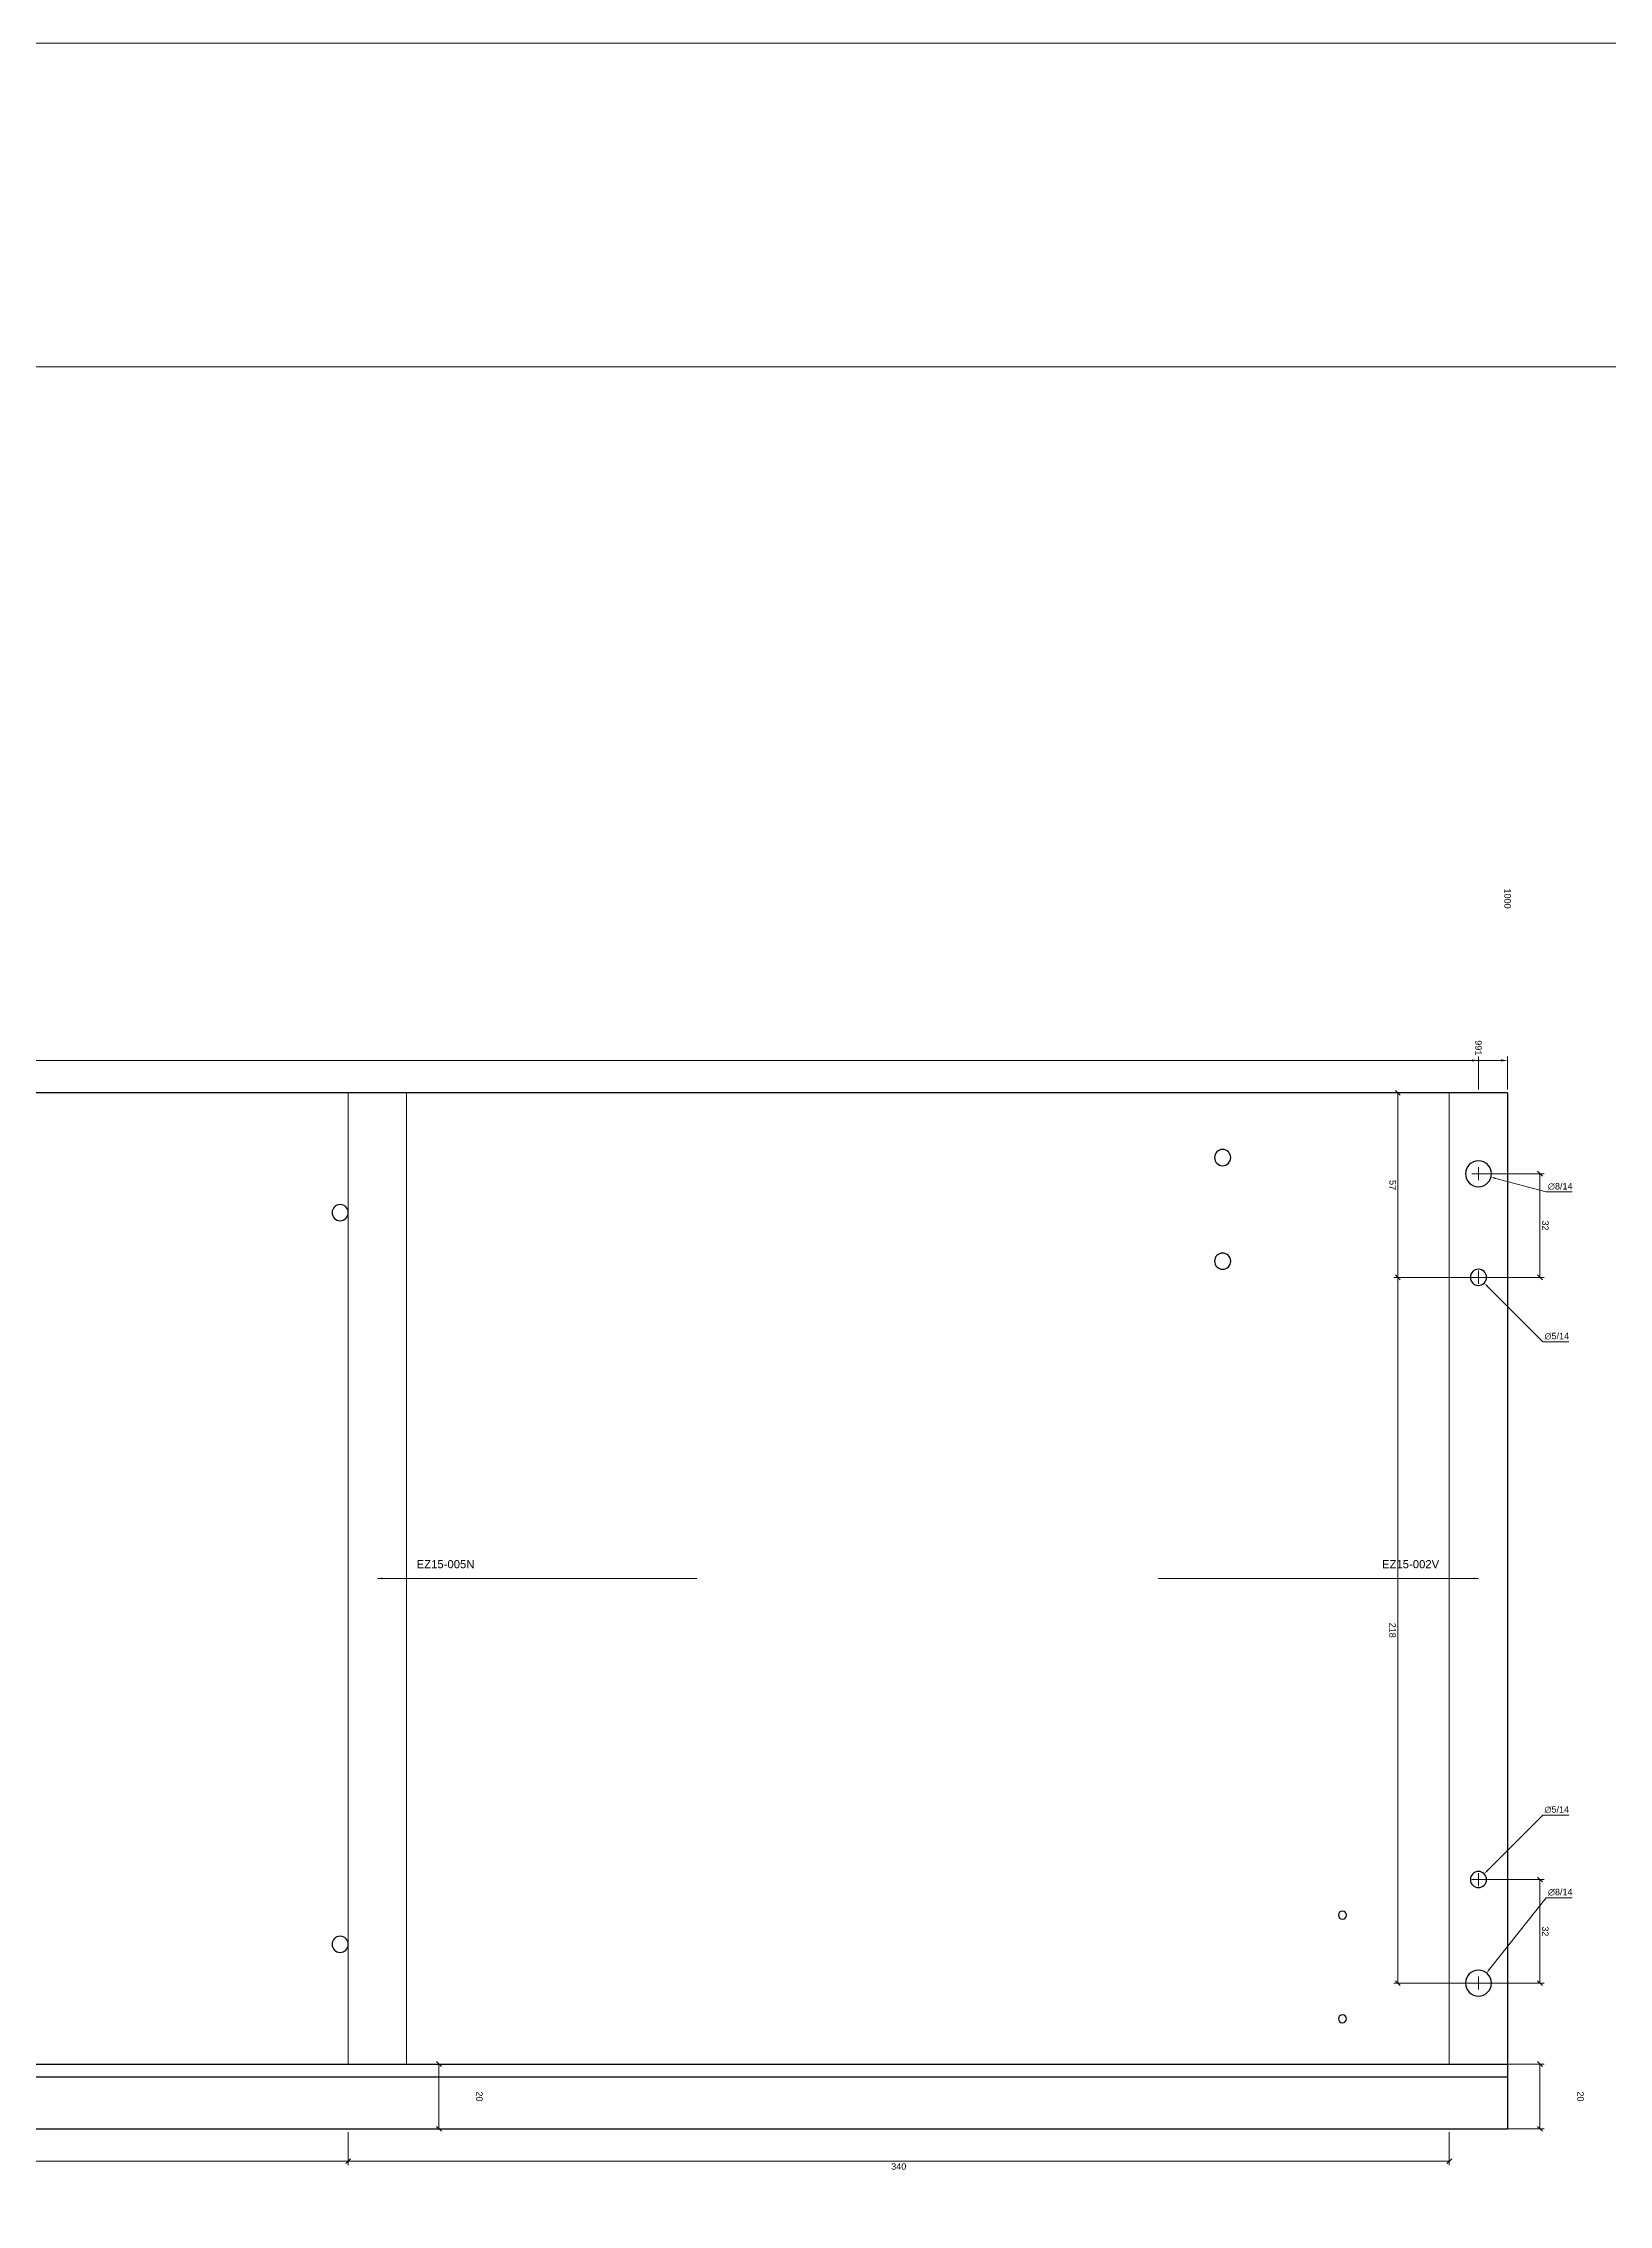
# Paper-space layout 'Left cabinet side2' of a CAD drawing. Header units: millimetres. Extents: x -4 to 1481, y -4 to 1046.
# Drawn here: x 739 to 1222, y 378 to 1046 of the extents above; entities that cross this region are included whole.
import ezdxf

# ---------------------------------------------------------------- set-up
doc = ezdxf.new("R2010")
doc.units = ezdxf.units.MM
doc.layers.get('0').update_dxf_attribs({"true_color": 0xc2c2ced6})
for name, color, linetype, true_color in [('New project_cabinet-001_Left cabinet side_Machining group1_View from above', 1, 'Continuous', 0xc2ff0000), ('New project_cabinet-001_Left cabinet side_Machining group_View from above', 1, 'Continuous', 0xc2ff0000), ('New project_cabinet-001_Left cabinet side_View from above', 1, 'Continuous', 0xc2ff0000)]:
    doc.layers.add(name, color=color, linetype=linetype, true_color=true_color)
doc.layers.add('TitleBlock', color=7, linetype='Continuous')
doc.styles.add('Beschriftung', font='arial.ttf')
doc.styles.add('Blum_Dimension', font='arial.ttf', dxfattribs={"height": 2})
doc.dimstyles.new('Blum_Chain', dxfattribs={"dimtxt": 2, "dimasz": 2, "dimexe": 1.25, "dimexo": 1, "dimtad": 0, "dimjust": 4, "dimtih": 1, "dimtoh": 1, "dimtxsty": 'Blum_Dimension', "dimblk1": 'DOTSMALL', "dimsah": 1, "dimcen": 2, "dimadec": 0, "dimazin": 2, "dimtfac": 1, "dimtix": 1, "dimtmove": 0, "dimatfit": 3, "dimldrblk": 'OBLIQUE', "dimfxl": 1, "dimlwd": 5, "dimlwe": 5, "dimarcsym": 0})
doc.dimstyles.new('Blum_Default', dxfattribs={"dimtxt": 2, "dimasz": 1.5, "dimexe": 1.25, "dimexo": 1, "dimtad": 1, "dimtxsty": 'Blum_Dimension', "dimblk": 'OBLIQUE', "dimcen": 2, "dimadec": 0, "dimazin": 2, "dimtfac": 1, "dimtix": 1, "dimtmove": 0, "dimatfit": 3, "dimfxl": 1, "dimlwd": 5, "dimlwe": 5, "dimarcsym": 0})
doc.dimstyles.new('Blum_Default$4', dxfattribs={"dimtxt": 2, "dimasz": 1.5, "dimexe": 1.25, "dimexo": 1, "dimtad": 1, "dimtih": 1, "dimtoh": 1, "dimtxsty": 'Blum_Dimension', "dimblk1": 'OBLIQUE', "dimsah": 1, "dimcen": 2, "dimadec": 0, "dimazin": 2, "dimtfac": 1, "dimtofl": 0, "dimtmove": 0, "dimatfit": 3, "dimfxl": 1, "dimlwd": 5, "dimlwe": 5, "dimarcsym": 0})

# ---------------------------------------------------------------- blocks, each defined once
blk = doc.blocks.new('TitleBlock_Left cabinet side2')
at = {"layer": 'TitleBlock', "lineweight": 0}
for points in [[(-0.79, -0.79, 0), (-0.79, 209.21, 0), (296.21, 209.21, 0), (296.21, -0.79, 0)], [(9.21, 9.21, 0), (9.21, 189.21, 0), (286.21, 189.21, 0), (286.21, 9.21, 0)]]:
    blk.add_polyline3d(points, close=True, dxfattribs=at)
blk = doc.blocks.new('_DotSmall')
at = {"color": 0, "linetype": 'ByBlock', "const_width": 0.5}
blk.add_lwpolyline([(-0.0625, 0, 1), (0.0625, 0, 1)], format="xyb", close=True, dxfattribs=at)
blk = doc.blocks.new('*D214')
at = {"layer": 'Defpoints', "color": 0, "lineweight": 0}
for p in [(1181.71, 731.83), (190.71, 721.83), (1181.71, 721.83)]:
    blk.add_point(p, dxfattribs=at)
at = {"layer": 'New project_cabinet-001_Left cabinet side_View from above', "color": 0, "lineweight": 5}
for p, q in [((190.71, 722.83), (190.71, 733.08)), ((190.71, 731.83), (1179.71, 731.83)), ((1181.71, 722.83), (1181.71, 733.08))]:
    blk.add_line(p, q, dxfattribs=at)
at = {"layer": 'New project_cabinet-001_Left cabinet side_View from above', "color": 0, "lineweight": 0}
blk.add_solid([(1179.71, 731.49), (1179.71, 732.16), (1181.71, 731.83)], dxfattribs=at)
at = {"layer": 'New project_cabinet-001_Left cabinet side_View from above', "color": 0, "lineweight": 5, "xscale": 2, "yscale": 2, "zscale": 2, "rotation": 180}
blk.add_blockref('_DotSmall', (190.71, 731.83), dxfattribs=at)
at = {"layer": 'New project_cabinet-001_Left cabinet side_View from above', "color": 0, "lineweight": 0, "insert": (1181.71, 735.72), "char_height": 2, "attachment_point": 5, "rotation": 270, "style": 'Blum_Dimension'}
blk.add_mtext('991', dxfattribs=at)
blk = doc.blocks.new('_Oblique')
at = {"color": 0, "linetype": 'ByBlock', "lineweight": -2}
blk.add_line((-0.5, -0.5), (0.5, 0.5), dxfattribs=at)
blk = doc.blocks.new('*D217')
at = {"layer": 'Defpoints', "color": 0, "lineweight": 0}
for p in [(1190.71, 731.83), (190.71, 721.83), (1190.71, 721.83)]:
    blk.add_point(p, dxfattribs=at)
at = {"layer": 'New project_cabinet-001_Left cabinet side_View from above', "color": 0, "lineweight": 5}
for p, q in [((190.71, 722.83), (190.71, 733.08)), ((190.71, 731.83), (1188.71, 731.83)), ((1190.71, 722.83), (1190.71, 733.08))]:
    blk.add_line(p, q, dxfattribs=at)
at = {"layer": 'New project_cabinet-001_Left cabinet side_View from above', "color": 0, "lineweight": 0}
blk.add_solid([(1188.71, 731.49), (1188.71, 732.16), (1190.71, 731.83)], dxfattribs=at)
at = {"layer": 'New project_cabinet-001_Left cabinet side_View from above', "color": 0, "lineweight": 5, "xscale": 2, "yscale": 2, "zscale": 2, "rotation": 180}
blk.add_blockref('_DotSmall', (190.71, 731.83), dxfattribs=at)
at = {"layer": 'New project_cabinet-001_Left cabinet side_View from above', "color": 0, "lineweight": 0, "insert": (1190.71, 781.83), "char_height": 2, "attachment_point": 5, "rotation": 270, "style": 'Blum_Dimension'}
blk.add_mtext('1000', dxfattribs=at)
blk = doc.blocks.new('*D235')
at = {"layer": 'Defpoints', "color": 0, "lineweight": 0}
for p in [(832.71, 421.83), (860.71, 421.83), (832.71, 401.83)]:
    blk.add_point(p, dxfattribs=at)
at = {"layer": 'New project_cabinet-001_Left cabinet side_View from above', "color": 0, "lineweight": 5}
for p, q in [((833.71, 421.83), (861.96, 421.83)), ((860.71, 401.83), (860.71, 421.83)), ((833.71, 401.83), (861.96, 401.83))]:
    blk.add_line(p, q, dxfattribs=at)
at = {"layer": 'New project_cabinet-001_Left cabinet side_View from above', "color": 0, "lineweight": 5, "xscale": 1.5, "yscale": 1.5, "zscale": 1.5}
for p, rotation in [((860.71, 421.83), 90), ((860.71, 401.83), 270)]:
    blk.add_blockref('_Oblique', p, dxfattribs=dict(at, rotation=rotation))
at = {"layer": 'New project_cabinet-001_Left cabinet side_View from above', "color": 0, "lineweight": 0, "insert": (873.21, 411.83), "char_height": 2, "attachment_point": 5, "rotation": 270, "style": 'Blum_Dimension'}
blk.add_mtext('20', dxfattribs=at)
blk = doc.blocks.new('*D238')
at = {"layer": 'Defpoints', "color": 0, "lineweight": 0}
for p in [(1156.84, 664.83), (1181.71, 664.83), (1181.71, 446.83)]:
    blk.add_point(p, dxfattribs=at)
at = {"layer": 'New project_cabinet-001_Left cabinet side_View from above', "color": 0, "lineweight": 5}
for p, q in [((1180.71, 664.83), (1155.59, 664.83)), ((1156.84, 446.83), (1156.84, 664.83)), ((1180.71, 446.83), (1155.59, 446.83))]:
    blk.add_line(p, q, dxfattribs=at)
at = {"layer": 'New project_cabinet-001_Left cabinet side_View from above', "color": 0, "lineweight": 5, "xscale": 1.5, "yscale": 1.5, "zscale": 1.5}
for p, rotation in [((1156.84, 664.83), 90), ((1156.84, 446.83), 270)]:
    blk.add_blockref('_Oblique', p, dxfattribs=dict(at, rotation=rotation))
at = {"layer": 'New project_cabinet-001_Left cabinet side_View from above', "color": 0, "lineweight": 0, "insert": (1155.19, 555.83), "char_height": 2, "attachment_point": 5, "rotation": 270, "style": 'Blum_Dimension'}
blk.add_mtext('218', dxfattribs=at)
blk = doc.blocks.new('*D241')
at = {"layer": 'Defpoints', "color": 0, "lineweight": 0}
for p in [(1156.84, 721.83), (1181.71, 721.83), (1181.71, 664.83)]:
    blk.add_point(p, dxfattribs=at)
at = {"layer": 'New project_cabinet-001_Left cabinet side_View from above', "color": 0, "lineweight": 5}
for p, q in [((1180.71, 721.83), (1155.59, 721.83)), ((1156.84, 664.83), (1156.84, 721.83)), ((1180.71, 664.83), (1155.59, 664.83))]:
    blk.add_line(p, q, dxfattribs=at)
at = {"layer": 'New project_cabinet-001_Left cabinet side_View from above', "color": 0, "lineweight": 5, "xscale": 1.5, "yscale": 1.5, "zscale": 1.5}
for p, rotation in [((1156.84, 721.83), 90), ((1156.84, 664.83), 270)]:
    blk.add_blockref('_Oblique', p, dxfattribs=dict(at, rotation=rotation))
at = {"layer": 'New project_cabinet-001_Left cabinet side_View from above', "color": 0, "lineweight": 0, "insert": (1155.2, 693.33), "char_height": 2, "attachment_point": 5, "rotation": 270, "style": 'Blum_Dimension'}
blk.add_mtext('57', dxfattribs=at)
blk = doc.blocks.new('*D244')
at = {"layer": 'Defpoints', "color": 0, "lineweight": 0}
for p in [(1172.71, 421.83), (1200.71, 421.83), (1172.71, 401.83)]:
    blk.add_point(p, dxfattribs=at)
at = {"layer": 'New project_cabinet-001_Left cabinet side_View from above', "color": 0, "lineweight": 5}
for p, q in [((1173.71, 421.83), (1201.96, 421.83)), ((1200.71, 401.83), (1200.71, 421.83)), ((1173.71, 401.83), (1201.96, 401.83))]:
    blk.add_line(p, q, dxfattribs=at)
at = {"layer": 'New project_cabinet-001_Left cabinet side_View from above', "color": 0, "lineweight": 5, "xscale": 1.5, "yscale": 1.5, "zscale": 1.5}
for p, rotation in [((1200.71, 421.83), 90), ((1200.71, 401.83), 270)]:
    blk.add_blockref('_Oblique', p, dxfattribs=dict(at, rotation=rotation))
at = {"layer": 'New project_cabinet-001_Left cabinet side_View from above', "color": 0, "lineweight": 0, "insert": (1213.21, 411.83), "char_height": 2, "attachment_point": 5, "rotation": 270, "style": 'Blum_Dimension'}
blk.add_mtext('20', dxfattribs=at)
blk = doc.blocks.new('*D247')
at = {"layer": 'Defpoints', "color": 0, "lineweight": 0}
for p in [(1181.71, 478.83), (1200.71, 478.83), (1181.71, 446.83)]:
    blk.add_point(p, dxfattribs=at)
at = {"layer": 'New project_cabinet-001_Left cabinet side_View from above', "color": 0, "lineweight": 5}
for p, q in [((1182.71, 478.83), (1201.96, 478.83)), ((1200.71, 446.83), (1200.71, 478.83)), ((1182.71, 446.83), (1201.96, 446.83))]:
    blk.add_line(p, q, dxfattribs=at)
at = {"layer": 'New project_cabinet-001_Left cabinet side_View from above', "color": 0, "lineweight": 5, "xscale": 1.5, "yscale": 1.5, "zscale": 1.5}
for p, rotation in [((1200.71, 478.83), 90), ((1200.71, 446.83), 270)]:
    blk.add_blockref('_Oblique', p, dxfattribs=dict(at, rotation=rotation))
at = {"layer": 'New project_cabinet-001_Left cabinet side_View from above', "color": 0, "lineweight": 0, "insert": (1202.36, 462.83), "char_height": 2, "attachment_point": 5, "rotation": 270, "style": 'Blum_Dimension'}
blk.add_mtext('32', dxfattribs=at)
blk = doc.blocks.new('*D250')
at = {"layer": 'Defpoints', "color": 0, "lineweight": 0}
for p in [(1181.71, 696.83), (1200.71, 696.83), (1181.71, 664.83)]:
    blk.add_point(p, dxfattribs=at)
at = {"layer": 'New project_cabinet-001_Left cabinet side_View from above', "color": 0, "lineweight": 5}
for p, q in [((1182.71, 696.83), (1201.96, 696.83)), ((1200.71, 664.83), (1200.71, 696.83)), ((1182.71, 664.83), (1201.96, 664.83))]:
    blk.add_line(p, q, dxfattribs=at)
at = {"layer": 'New project_cabinet-001_Left cabinet side_View from above', "color": 0, "lineweight": 5, "xscale": 1.5, "yscale": 1.5, "zscale": 1.5}
for p, rotation in [((1200.71, 696.83), 90), ((1200.71, 664.83), 270)]:
    blk.add_blockref('_Oblique', p, dxfattribs=dict(at, rotation=rotation))
at = {"layer": 'New project_cabinet-001_Left cabinet side_View from above', "color": 0, "lineweight": 0, "insert": (1202.36, 680.83), "char_height": 2, "attachment_point": 5, "rotation": 270, "style": 'Blum_Dimension'}
blk.add_mtext('32', dxfattribs=at)
blk = doc.blocks.new('*D256')
at = {"layer": 'Defpoints', "color": 0, "lineweight": 0}
for p in [(519.71, 401.83), (832.71, 401.83), (832.71, 391.83)]:
    blk.add_point(p, dxfattribs=at)
at = {"layer": 'New project_cabinet-001_Left cabinet side_View from above', "color": 0, "lineweight": 5}
for p, q in [((519.71, 400.83), (519.71, 390.58)), ((832.71, 400.83), (832.71, 390.58)), ((519.71, 391.83), (832.71, 391.83))]:
    blk.add_line(p, q, dxfattribs=at)
at = {"layer": 'New project_cabinet-001_Left cabinet side_View from above', "color": 0, "lineweight": 5, "xscale": 1.5, "yscale": 1.5, "zscale": 1.5, "rotation": 180}
blk.add_blockref('_Oblique', (519.71, 391.83), dxfattribs=at)
at = {"layer": 'New project_cabinet-001_Left cabinet side_View from above', "color": 0, "lineweight": 5, "xscale": 1.5, "yscale": 1.5, "zscale": 1.5}
blk.add_blockref('_Oblique', (832.71, 391.83), dxfattribs=at)
at = {"layer": 'New project_cabinet-001_Left cabinet side_View from above', "color": 0, "lineweight": 0, "insert": (676.21, 390.18), "char_height": 2, "attachment_point": 5, "style": 'Blum_Dimension'}
blk.add_mtext('313', dxfattribs=at)
blk = doc.blocks.new('*D259')
at = {"layer": 'Defpoints', "color": 0, "lineweight": 0}
for p in [(832.71, 401.83), (1172.71, 401.83), (1172.71, 391.83)]:
    blk.add_point(p, dxfattribs=at)
at = {"layer": 'New project_cabinet-001_Left cabinet side_View from above', "color": 0, "lineweight": 5}
for p, q in [((832.71, 400.83), (832.71, 390.58)), ((1172.71, 400.83), (1172.71, 390.58)), ((832.71, 391.83), (1172.71, 391.83))]:
    blk.add_line(p, q, dxfattribs=at)
at = {"layer": 'New project_cabinet-001_Left cabinet side_View from above', "color": 0, "lineweight": 5, "xscale": 1.5, "yscale": 1.5, "zscale": 1.5, "rotation": 180}
blk.add_blockref('_Oblique', (832.71, 391.83), dxfattribs=at)
at = {"layer": 'New project_cabinet-001_Left cabinet side_View from above', "color": 0, "lineweight": 5, "xscale": 1.5, "yscale": 1.5, "zscale": 1.5}
blk.add_blockref('_Oblique', (1172.71, 391.83), dxfattribs=at)
at = {"layer": 'New project_cabinet-001_Left cabinet side_View from above', "color": 0, "lineweight": 0, "insert": (1002.71, 390.18), "char_height": 2, "attachment_point": 5, "style": 'Blum_Dimension'}
blk.add_mtext('340', dxfattribs=at)
blk = doc.blocks.new('*D262')
at = {"layer": 'Defpoints', "color": 0, "lineweight": 0}
for p in [(1177.85, 697.86), (1185.58, 695.79)]:
    blk.add_point(p, dxfattribs=at)
at = {"layer": 'New project_cabinet-001_Left cabinet side_Machining group_View from above', "color": 0, "lineweight": 5}
for p, q in [((1179.71, 696.83), (1183.71, 696.83)), ((1181.71, 694.83), (1181.71, 698.83)), ((1202.66, 691.2), (1187.03, 695.4)), ((1210.65, 691.2), (1202.66, 691.2))]:
    blk.add_line(p, q, dxfattribs=at)
at = {"layer": 'New project_cabinet-001_Left cabinet side_Machining group_View from above', "color": 0, "lineweight": 0}
blk.add_solid([(1187.09, 695.64), (1186.96, 695.16), (1185.58, 695.79)], dxfattribs=at)
at = {"layer": 'New project_cabinet-001_Left cabinet side_Machining group_View from above', "color": 0, "lineweight": 0, "insert": (1206.97, 692.9), "char_height": 2, "attachment_point": 5, "style": 'Blum_Dimension'}
blk.add_mtext('∅8/14', dxfattribs=at)
blk = doc.blocks.new('*D265')
at = {"layer": 'Defpoints', "color": 0, "lineweight": 0}
for p in [(1179.95, 666.6), (1183.48, 663.06)]:
    blk.add_point(p, dxfattribs=at)
at = {"layer": 'New project_cabinet-001_Left cabinet side_Machining group_View from above', "color": 0, "lineweight": 5}
for p, q in [((1179.71, 664.83), (1183.71, 664.83)), ((1181.71, 662.83), (1181.71, 666.83)), ((1201.6, 644.94), (1184.54, 662)), ((1209.59, 644.94), (1201.6, 644.94))]:
    blk.add_line(p, q, dxfattribs=at)
at = {"layer": 'New project_cabinet-001_Left cabinet side_Machining group_View from above', "color": 0, "lineweight": 0}
blk.add_solid([(1184.72, 662.18), (1184.37, 661.82), (1183.48, 663.06)], dxfattribs=at)
at = {"layer": 'New project_cabinet-001_Left cabinet side_Machining group_View from above', "color": 0, "lineweight": 0, "insert": (1205.91, 646.64), "char_height": 2, "attachment_point": 5, "style": 'Blum_Dimension'}
blk.add_mtext('∅5/14', dxfattribs=at)
blk = doc.blocks.new('*D268')
at = {"layer": 'Defpoints', "color": 0, "lineweight": 0}
for p in [(1184.2, 449.96), (1179.23, 443.7)]:
    blk.add_point(p, dxfattribs=at)
at = {"layer": 'New project_cabinet-001_Left cabinet side_Machining group1_View from above', "color": 0, "lineweight": 5}
for p, q in [((1202.66, 473.2), (1185.13, 451.13)), ((1210.65, 473.2), (1202.66, 473.2)), ((1181.71, 444.83), (1181.71, 448.83)), ((1179.71, 446.83), (1183.71, 446.83))]:
    blk.add_line(p, q, dxfattribs=at)
at = {"layer": 'New project_cabinet-001_Left cabinet side_Machining group1_View from above', "color": 0, "lineweight": 0}
blk.add_solid([(1184.94, 451.29), (1185.33, 450.98), (1184.2, 449.96)], dxfattribs=at)
at = {"layer": 'New project_cabinet-001_Left cabinet side_Machining group1_View from above', "color": 0, "lineweight": 0, "insert": (1206.97, 474.9), "char_height": 2, "attachment_point": 5, "style": 'Blum_Dimension'}
blk.add_mtext('∅8/14', dxfattribs=at)
blk = doc.blocks.new('*D271')
at = {"layer": 'Defpoints', "color": 0, "lineweight": 0}
for p in [(1179.95, 477.06), (1183.48, 480.6)]:
    blk.add_point(p, dxfattribs=at)
at = {"layer": 'New project_cabinet-001_Left cabinet side_Machining group1_View from above', "color": 0, "lineweight": 5}
for p, q in [((1201.6, 498.72), (1184.54, 481.66)), ((1209.59, 498.72), (1201.6, 498.72)), ((1181.71, 476.83), (1181.71, 480.83)), ((1179.71, 478.83), (1183.71, 478.83))]:
    blk.add_line(p, q, dxfattribs=at)
at = {"layer": 'New project_cabinet-001_Left cabinet side_Machining group1_View from above', "color": 0, "lineweight": 0}
blk.add_solid([(1184.37, 481.83), (1184.72, 481.48), (1183.48, 480.6)], dxfattribs=at)
at = {"layer": 'New project_cabinet-001_Left cabinet side_Machining group1_View from above', "color": 0, "lineweight": 0, "insert": (1205.91, 500.42), "char_height": 2, "attachment_point": 5, "style": 'Blum_Dimension'}
blk.add_mtext('∅5/14', dxfattribs=at)

psp = doc.layouts.new('Left cabinet side2')

# ---------------------------------------------------------------- linework, layer by layer
at = {"linetype": 'Continuous', "lineweight": 30}
for p, q in [((1190.714, 721.828), (190.714, 721.828)), ((1190.714, 721.828), (1190.714, 421.828)), ((190.714, 421.828), (1190.714, 421.828)), ((1190.714, 421.828), (1190.714, 417.828)), ((1190.714, 417.828), (190.714, 417.828)), ((1190.714, 417.828), (1190.714, 401.828)), ((190.714, 401.828), (1190.714, 401.828))]:
    psp.add_line(p, q, dxfattribs=at)
at = {"linetype": 'Continuous', "lineweight": 5}
for p, q in [((832.714, 421.828), (832.714, 721.828)), ((850.714, 721.828), (832.714, 721.828)), ((850.714, 721.828), (850.714, 421.828)), ((1172.714, 721.828), (1172.714, 421.828)), ((1172.714, 721.828), (1190.714, 721.828)), ((1190.714, 421.828), (1190.714, 721.828)), ((850.714, 421.828), (832.714, 421.828)), ((1172.714, 421.828), (1190.714, 421.828))]:
    psp.add_line(p, q, dxfattribs=at)
at = {"linetype": 'Continuous', "lineweight": 30, "extrusion": (0, 0, -1)}
for centre, radius in [((-1102.714, 701.828), 2.5), ((-1181.714, 696.828), 4), ((-830.214, 684.828), 2.5), ((-1102.714, 669.828), 2.5), ((-1181.714, 664.828), 2.5), ((-1181.714, 478.828), 2.5), ((-1139.714, 467.828), 1.25), ((-830.214, 458.828), 2.5), ((-1181.714, 446.828), 4), ((-1139.714, 435.828), 1.25)]:
    psp.add_circle(centre, radius, dxfattribs=at)

# ---------------------------------------------------------------- block references
at = {"lineweight": 0, "xscale": 5, "yscale": 5, "zscale": 5}
psp.add_blockref('TitleBlock_Left cabinet side2', (0, 0), dxfattribs=at)

# ---------------------------------------------------------------- texts
at = {"lineweight": 0, "char_height": 2.5, "style": 'Beschriftung'}
for s, insert, attachment_point in [('EZ15-005N', (853.839, 574.953), 7), ('EZ15-002V', (1169.589, 574.953), 9)]:
    psp.add_mtext(s, dxfattribs=dict(at, insert=insert, attachment_point=attachment_point))

# ---------------------------------------------------------------- dimensions: what is measured, and where the dimension line sits
at = {"layer": 'New project_cabinet-001_Left cabinet side_Machining group1_View from above', "lineweight": 0}
for p1, p2, picture, middle in [((1179.946, 477.06), (1183.482, 480.595), '*D271', (1205.908, 498.715)), ((1179.226, 443.695), (1184.202, 449.96), '*D268', (1206.968, 473.203))]:
    dim = psp.add_diameter_dim_2p(p1=p1, p2=p2, dimstyle='Blum_Default$4', override={"dimscale": 0, "dimpost": '/14'}, dxfattribs=at)
    dim.commit()
    dim.dimension.update_dxf_attribs({"geometry": picture, "text_midpoint": middle, "dimtype": 163})
at = {"layer": 'New project_cabinet-001_Left cabinet side_Machining group_View from above', "lineweight": 0}
for p1, p2, picture, middle in [((1177.851, 697.865), (1185.577, 695.79), '*D262', (1206.968, 691.203)), ((1179.946, 666.595), (1183.482, 663.06), '*D265', (1205.908, 644.94))]:
    dim = psp.add_diameter_dim_2p(p1=p1, p2=p2, dimstyle='Blum_Default$4', override={"dimscale": 0, "dimpost": '/14'}, dxfattribs=at)
    dim.commit()
    dim.dimension.update_dxf_attribs({"geometry": picture, "text_midpoint": middle, "dimtype": 163})
at = {"layer": 'New project_cabinet-001_Left cabinet side_View from above', "lineweight": 0}
dim = psp.add_linear_dim(base=(1190.714, 731.828), p1=(190.714, 721.828), p2=(1190.714, 721.828), dimstyle='Blum_Chain', override={"dimscale": 0, "dimtmove": 2}, dxfattribs=at)
dim.commit()
dim.dimension.update_dxf_attribs({"geometry": '*D217', "text_midpoint": (1190.714, 781.828), "dimtype": 160, "text_rotation": 90})
for base, p1, p2, dimstyle, override, picture, middle in [((1181.714, 731.828), (190.714, 721.828), (1181.714, 721.828), 'Blum_Chain', {"dimscale": 0}, '*D214', (1181.714, 735.719)), ((832.714, 391.828), (519.714, 401.828), (832.714, 401.828), 'Blum_Default', {"dimscale": 0, "dimtad": 4}, '*D256', (676.214, 390.181)), ((1172.714, 391.828), (832.714, 401.828), (1172.714, 401.828), 'Blum_Default', {"dimscale": 0, "dimtad": 4}, '*D259', (1002.714, 390.181))]:
    dim = psp.add_linear_dim(base=base, p1=p1, p2=p2, dimstyle=dimstyle, override=override, dxfattribs=at)
    dim.commit()
    dim.dimension.update_dxf_attribs({"geometry": picture, "text_midpoint": middle})
for base, p1, p2, override, picture, middle in [((1156.839, 721.828), (1181.714, 664.828), (1181.714, 721.828), {"dimscale": 0, "dimtad": 4}, '*D241', (1155.197, 693.328)), ((1200.714, 696.828), (1181.714, 664.828), (1181.714, 696.828), {"dimscale": 0}, '*D250', (1202.361, 680.828)), ((1156.839, 664.828), (1181.714, 446.828), (1181.714, 664.828), {"dimscale": 0, "dimtad": 4}, '*D238', (1155.193, 555.828)), ((1200.714, 478.828), (1181.714, 446.828), (1181.714, 478.828), {"dimscale": 0}, '*D247', (1202.361, 462.828))]:
    dim = psp.add_linear_dim(base=base, p1=p1, p2=p2, angle=90, dimstyle='Blum_Default', override=override, dxfattribs=at)
    dim.commit()
    dim.dimension.update_dxf_attribs({"geometry": picture, "text_midpoint": middle})
for base, p1, p2, picture, middle in [((860.714, 421.828), (832.714, 401.828), (832.714, 421.828), '*D235', (873.214, 411.828)), ((1200.714, 421.828), (1172.714, 401.828), (1172.714, 421.828), '*D244', (1213.214, 411.828))]:
    dim = psp.add_linear_dim(base=base, p1=p1, p2=p2, angle=90, dimstyle='Blum_Default', override={"dimscale": 0, "dimtmove": 2}, dxfattribs=at)
    dim.commit()
    dim.dimension.update_dxf_attribs({"geometry": picture, "text_midpoint": middle, "dimtype": 160})

# ---------------------------------------------------------------- leaders
at = {"lineweight": 0}
for points in [[(841.714, 571.828), (940.324, 571.828)], [(1181.714, 571.828), (1082.771, 571.828)]]:
    psp.add_leader(points, dimstyle='Blum_Default', override={"dimscale": 0}, dxfattribs=at)

doc.saveas('drawing.dxf')
